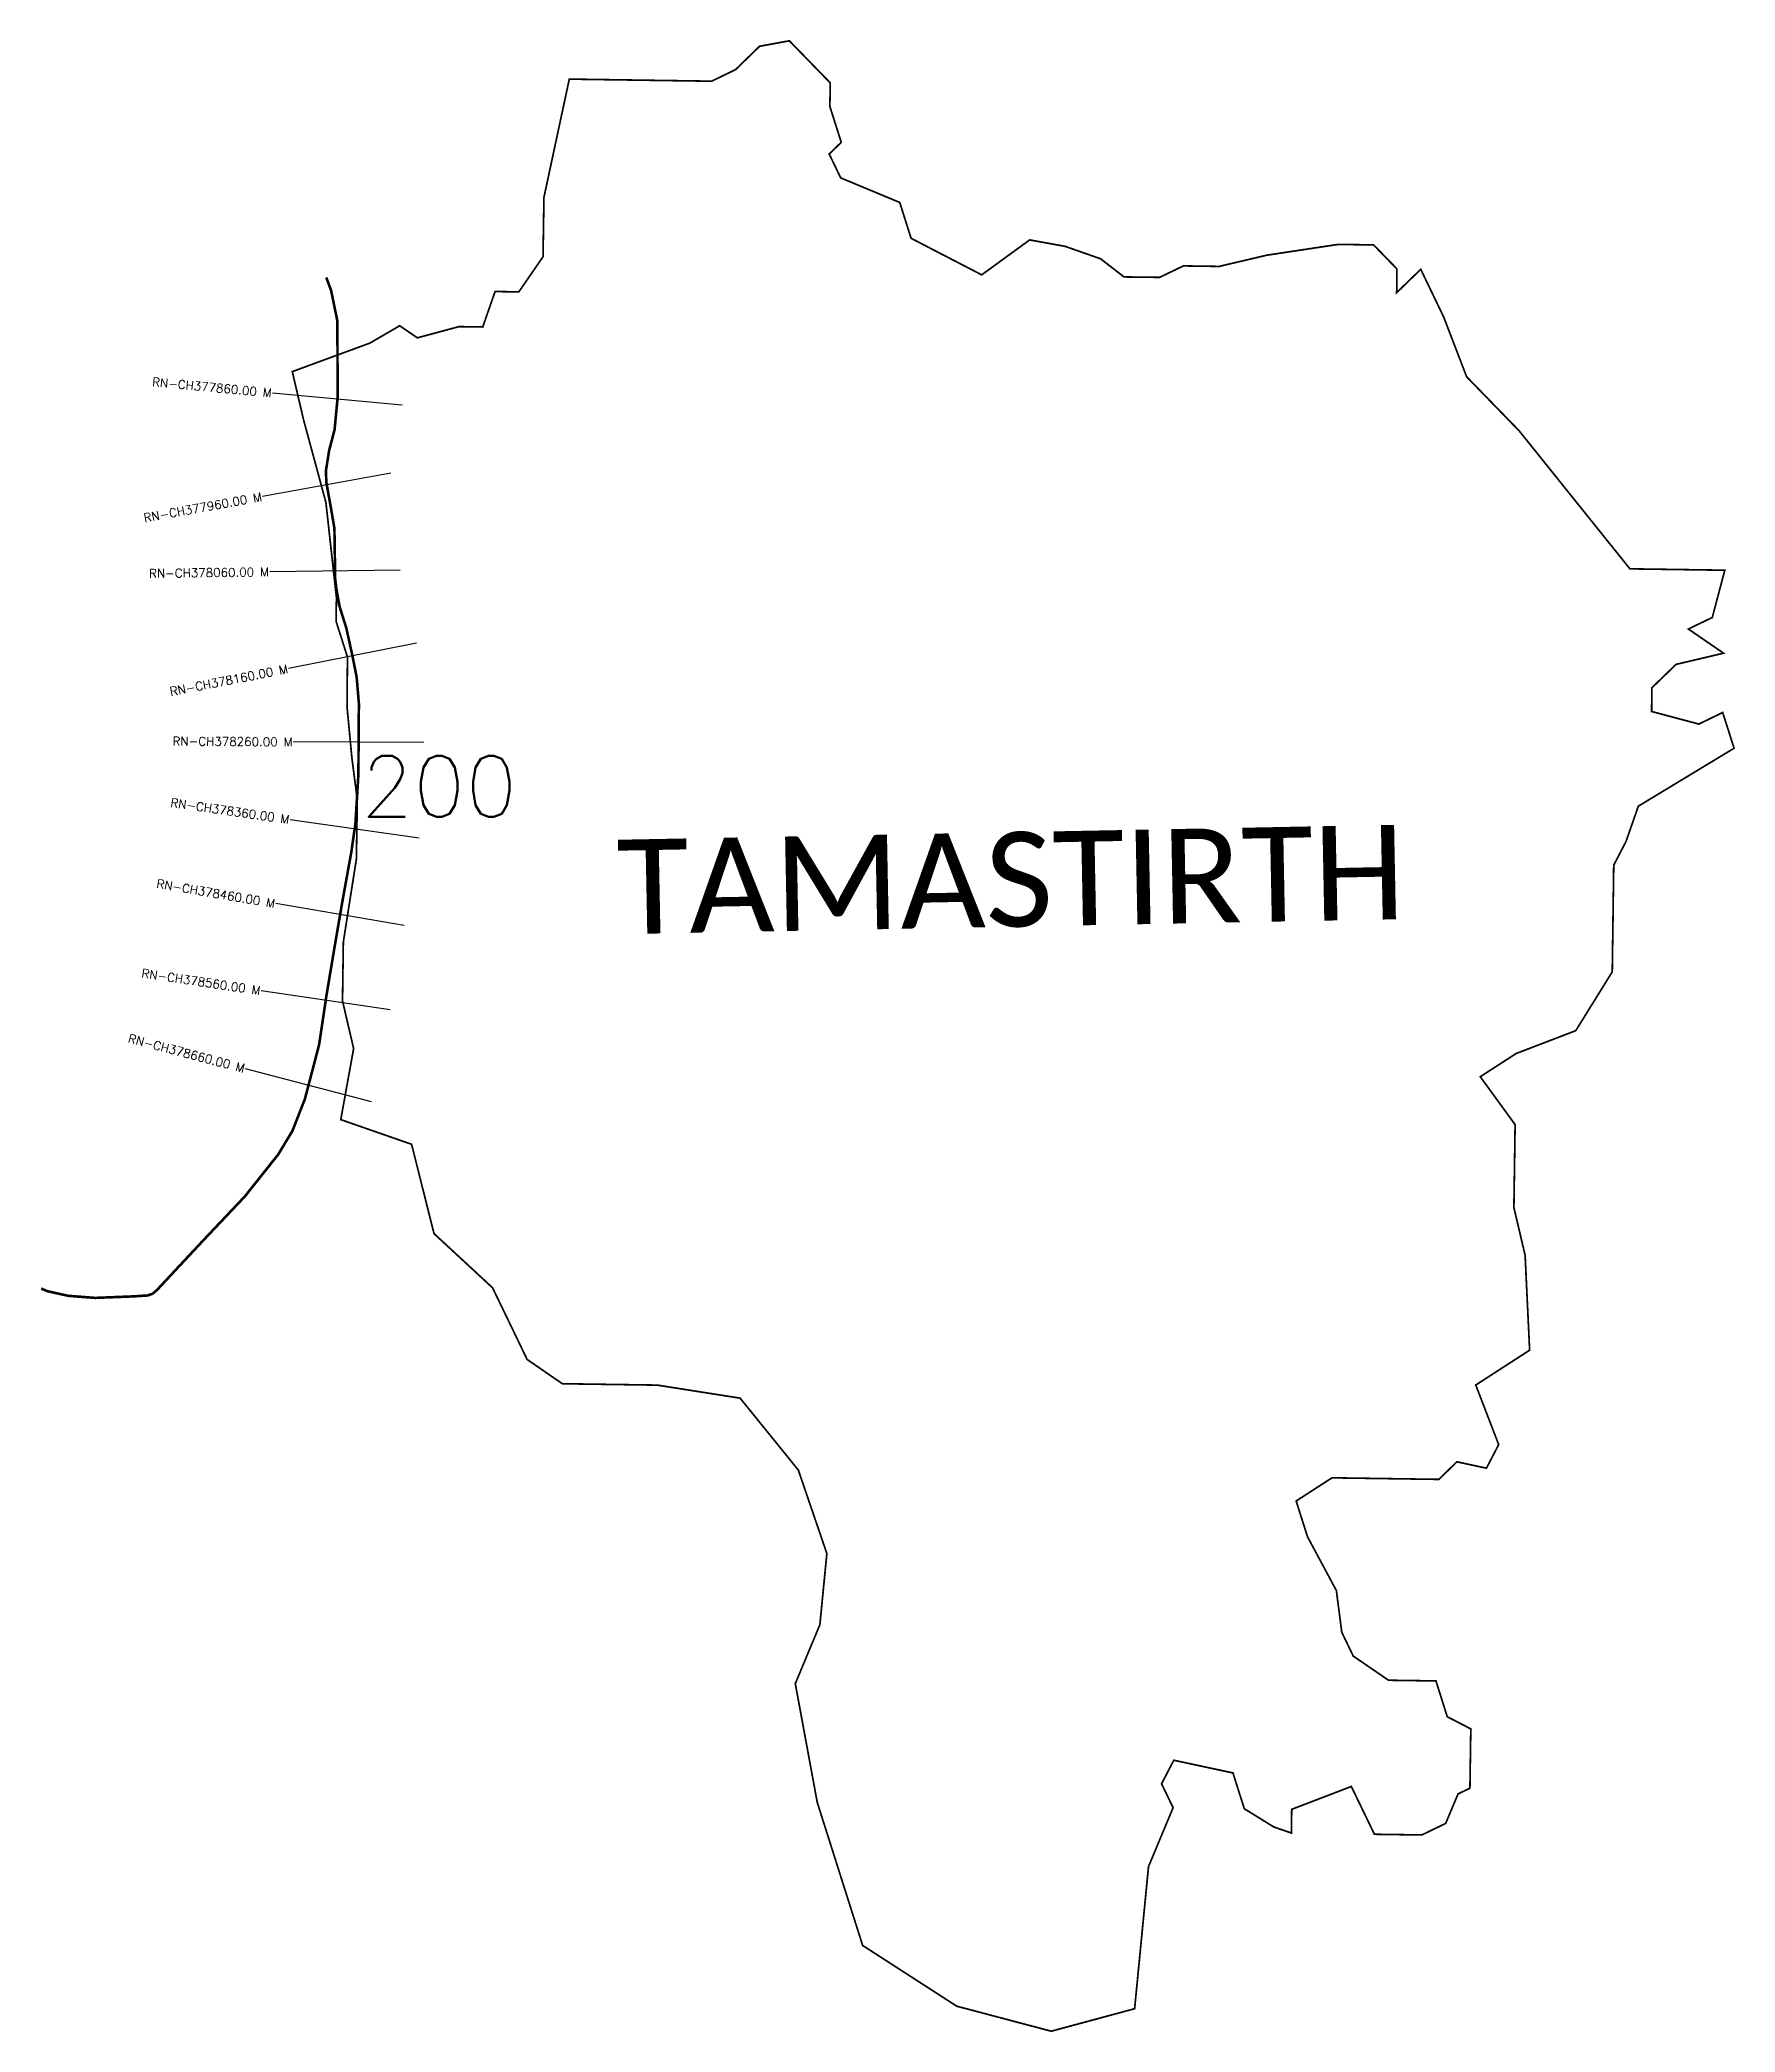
# Model space of a CAD drawing. Header units: metres. Extents: x 301887 to 303838, y 1957770 to 1960064.
import ezdxf
from ezdxf.enums import TextEntityAlignment as Align

# ---------------------------------------------------------------- set-up
doc = ezdxf.new("R2010")
doc.units = ezdxf.units.M
doc.header["$MEASUREMENT"] = 0
for name, color, linetype in [('CS', 134, 'Continuous'), ('CSMark', 6, 'Continuous'), ('NATURALLY PROTECTED', 3, 'Continuous'), ('VILLAGE NAME', 250, 'Continuous')]:
    doc.layers.add(name, color=color, linetype=linetype)
doc.styles.get("Standard").update_dxf_attribs({"font": 'simplex.shx'})

msp = doc.modelspace()

# ---------------------------------------------------------------- linework, layer by layer
at = {"color": 6, "const_width": 2, "flags": 128}
msp.add_lwpolyline([(302177.8, 1959681.8), (302267, 1959714.6), (302301.4, 1959734.6), (302321.7, 1959720.7), (302369.6, 1959733.6), (302397, 1959733.2), (302411.2, 1959774), (302438.5, 1959773.6), (302466.4, 1959814.1), (302467.4, 1959882.4), (302496.6, 1960018.5), (302660.4, 1960016.1), (302687.9, 1960029.4), (302715.6, 1960056.3), (302749.8, 1960062.6), (302796.9, 1960014.2), (302796.5, 1959986.9), (302809.6, 1959945.7), (302795.7, 1959932.3), (302809, 1959904.8), (302876.9, 1959876.5), (302889.9, 1959835.3), (302971.2, 1959793.2), (303026.4, 1959833.4), (303067.2, 1959826), (303108, 1959811.7), (303135, 1959790.8), (303176, 1959790.3), (303203.4, 1959803.5), (303244.4, 1959802.9), (303299.2, 1959815.8), (303381.3, 1959828.2), (303422.2, 1959827.7), (303449.1, 1959800), (303448.8, 1959772.7), (303476.5, 1959799.6), (303502.9, 1959744.6), (303529.3, 1959675.9), (303589.8, 1959613.6), (303717.2, 1959454.8), (303826.4, 1959453.2), (303812, 1959398.8), (303784.5, 1959385.5), (303825, 1959357.7), (303770.3, 1959344.8), (303742.5, 1959317.9), (303742.2, 1959290.6), (303796.5, 1959276.1), (303824, 1959289.4), (303837.1, 1959248.3), (303726.9, 1959181.6), (303712.7, 1959140.9), (303698.6, 1959113.7), (303696.9, 1958990.9), (303654.9, 1958923.2), (303586.3, 1958896.9), (303545, 1958870.2), (303585.1, 1958815), (303583.7, 1958719.5), (303596.6, 1958664.7), (303601.8, 1958555.4), (303539.8, 1958515.3), (303566.2, 1958446.7), (303552.1, 1958419.6), (303518.1, 1958426.9), (303497.3, 1958406.7), (303374.4, 1958408.5), (303333.1, 1958381.8), (303346.2, 1958340.6), (303379.4, 1958278.7), (303385.6, 1958230.8), (303398.8, 1958203.3), (303439.4, 1958175.5), (303494, 1958174.7), (303507, 1958133.5), (303534.1, 1958119.5), (303533.1, 1958051.2), (303519.4, 1958044.6), (303505.2, 1958010.7), (303477.7, 1957997.4), (303423.2, 1957998.2), (303396.6, 1958053.2), (303328, 1958026.9), (303327.6, 1957999.6), (303307.2, 1958006.7), (303273.4, 1958027.6), (303260.4, 1958068.8), (303192.3, 1958083.4), (303178.2, 1958056.3), (303191.5, 1958028.8), (303163.2, 1957961), (303147.2, 1957797.4), (303051.3, 1957771.5), (302942.5, 1957800.3), (302834.2, 1957870.2), (302782, 1958034.7), (302756.7, 1958171.6), (302785, 1958239.5), (302793, 1958321.3), (302760.2, 1958417.4), (302693.2, 1958500.2), (302597.8, 1958515.2), (302488.6, 1958516.8), (302448.1, 1958544.7), (302408.3, 1958627.2), (302340.9, 1958689.6), (302315.1, 1958792.4), (302233.6, 1958820.8), (302248.4, 1958902.6), (302235.6, 1958957.4), (302236.5, 1959021.3), (302236.6, 1959025.6), (302251.6, 1959121), (302252.6, 1959189.2), (302246.4, 1959237.1), (302240.8, 1959295.9), (302241.3, 1959353.2), (302228.2, 1959394.4), (302228.6, 1959421.7), (302216.5, 1959531.1), (302203.6, 1959579), (302190.6, 1959627), (302186.5, 1959644.7), (302177.8, 1959681.8)], dxfattribs=at)
at = {"layer": 'CS'}
for p, q in [((302304.4, 1959643.1), (302155.1, 1959657.1)), ((302291.3, 1959564.8), (302143.7, 1959538)), ((302302, 1959453.2), (302152, 1959451.3)), ((302320.6, 1959369.1), (302173.4, 1959340.1)), ((302329.1, 1959254.8), (302179.1, 1959255.6)), ((302323.8, 1959144.7), (302175.4, 1959166)), ((302306.7, 1959044.2), (302158.9, 1959069.4)), ((302290.5, 1958947.1), (302142.1, 1958969.2)), ((302269, 1958841.2), (302123.9, 1958879.4))]:
    msp.add_line(p, q, dxfattribs=at)
at = {"layer": 'NATURALLY PROTECTED', "const_width": 3, "flags": 128}
msp.add_lwpolyline([(302216.9, 1959790.2), (302222.5, 1959775.1), (302229.7, 1959740), (302230, 1959652.4), (302226.5, 1959615.2), (302220.2, 1959591), (302216.5, 1959567.8), (302217, 1959554.1), (302222.1, 1959525.9), (302226.3, 1959501.3), (302226.8, 1959467), (302227.1, 1959444.1), (302228.5, 1959432.1), (302232.2, 1959411.5), (302239.9, 1959387), (302246.6, 1959356.6), (302251.9, 1959329.9), (302254.5, 1959299), (302254.2, 1959277.8), (302253.9, 1959218), (302250.4, 1959161.1), (302245.7, 1959128.5), (302239.9, 1959096.6), (302234.7, 1959067.6), (302226.8, 1959021.4), (302217.2, 1958964.1), (302208.6, 1958906.7), (302192.3, 1958844.5), (302177.9, 1958807.7), (302161.6, 1958780.7), (302123.2, 1958732.4), (302074.5, 1958680.9), (302022.1, 1958624.7), (302017, 1958620.4), (302011.4, 1958618.4), (301996.2, 1958617.4), (301951.1, 1958615.6), (301919.8, 1958618), (301896, 1958623.3), (301888.8, 1958626.4)], dxfattribs=at)

# ---------------------------------------------------------------- texts
at = {"insert": (302256.8, 1959239.5), "char_height": 70, "attachment_point": 1}
msp.add_mtext_dynamic_manual_height_columns('200', width=95.172, gutter_width=1, heights=[0], dxfattribs=at)
at = {"layer": 'CSMark'}
for s, rotation, p in [('RN-CH377860.00 M', 354.6416, (302154.1, 1959657.2)), ('RN-CH377960.00 M', 10.2848, (302142.7, 1959537.9)), ('RN-CH378060.00 M', 0.7318, (302151, 1959451.3)), ('RN-CH378160.00 M', 11.1363, (302172.5, 1959339.9)), ('RN-CH378260.00 M', 359.68, (302178.1, 1959255.6)), ('RN-CH378360.00 M', 351.8207, (302174.4, 1959166.2)), ('RN-CH378460.00 M', 350.3326, (302157.9, 1959069.5)), ('RN-CH378560.00 M', 351.5495, (302141.1, 1958969.3)), ('RN-CH378660.00 M', 345.2789, (302122.9, 1958879.6))]:
    msp.add_text(s, height=10, rotation=rotation, dxfattribs=at).set_placement(p, align=Align.MIDDLE_RIGHT)
at = {"layer": 'VILLAGE NAME', "insert": (302550.5, 1959142.9), "char_height": 108.748, "attachment_point": 1, "rotation": 1.1028}
msp.add_mtext_dynamic_manual_height_columns('{\\fCalibri|b0|i0|c0|p34;TAMASTIRTH}', width=1571.314, gutter_width=543.7, heights=[0], dxfattribs=at)

doc.saveas('drawing.dxf')
